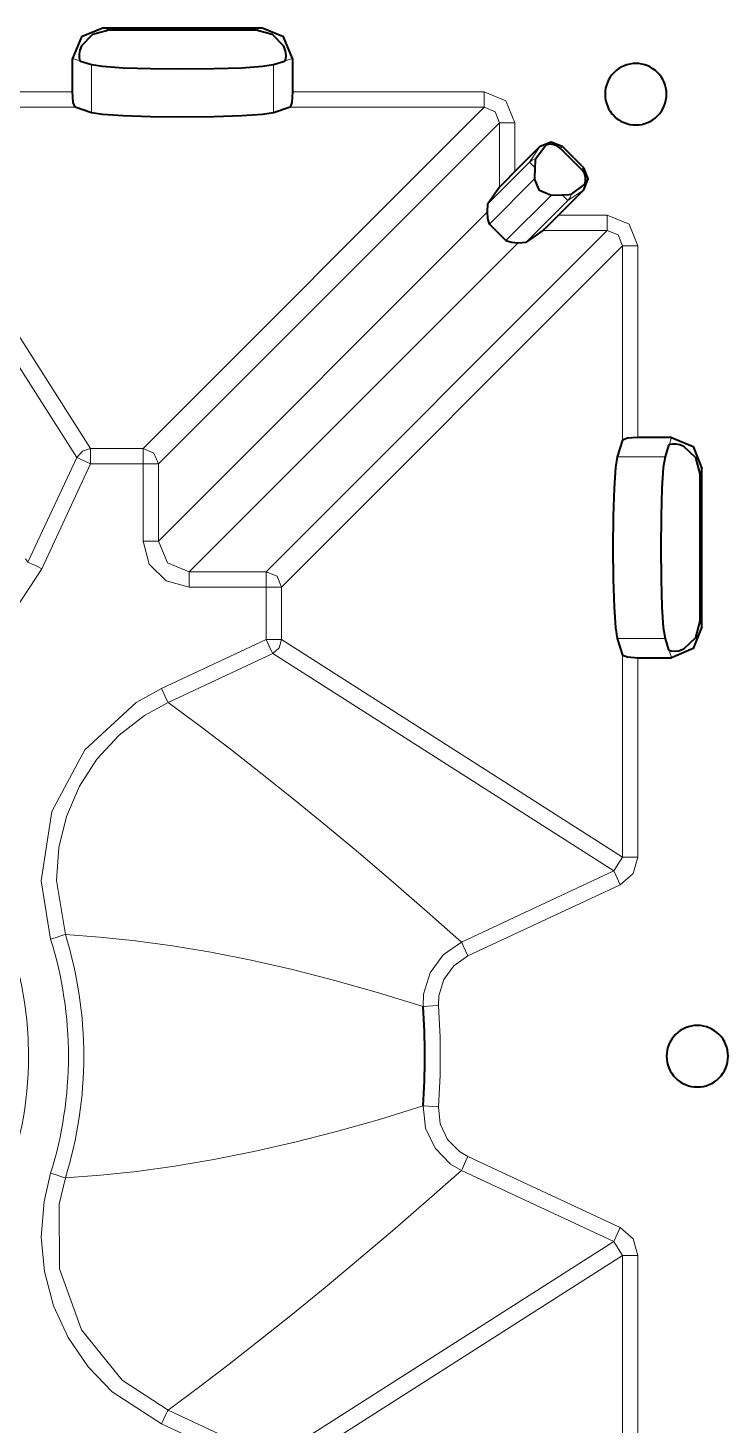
# Model space of a CAD drawing. Header units: millimetres. Extents: x 0 to 2941, y -405 to 1422.
# Drawn here: x 1072.1 to 1117.6, y 1029.2 to 1120 of the extents above; entities that cross this region are included whole.
import ezdxf

# ---------------------------------------------------------------- set-up
doc = ezdxf.new("R2010")
doc.units = ezdxf.units.MM
doc.layers.add('FINE', color=9, linetype='Continuous')
doc.layers.add('OUTLINE', color=7, linetype='Continuous')

msp = doc.modelspace()

# ---------------------------------------------------------------- linework, layer by layer
at = {"layer": 'FINE', "lineweight": 9}
for p, q in [((1077.32, 1119.882), (1076.967, 1119.995)), ((1087.247, 1119.995), (1086.894, 1119.882)), ((1074.956, 1118.011), (1075.441, 1117.855)), ((1076.198, 1117.592), (1076.198, 1114.486)), ((1088.016, 1114.486), (1088.016, 1117.592)), ((1088.773, 1117.855), (1089.258, 1118.011)), ((1074.956, 1115.835), (1062.008, 1115.835)), ((1101.715, 1115.835), (1089.258, 1115.835)), ((1076.133, 1092.665), (1062.008, 1114.837)), ((1062.008, 1114.837), (1075.123, 1114.837)), ((1089.091, 1114.837), (1101.715, 1114.837)), ((1061.103, 1114.26), (1075.228, 1092.089)), ((1080.541, 1091.667), (1102.713, 1113.838)), ((1102.713, 1113.838), (1102.713, 1109.642)), ((1103.711, 1110.664), (1103.711, 1113.838)), ((1104.664, 1111.27), (1105.358, 1112.31)), ((1106.773, 1112.313), (1106.674, 1112.164)), ((1101.96, 1108.567), (1104.664, 1111.27)), ((1105.016, 1110.208), (1102.059, 1107.251)), ((1108.189, 1110.897), (1108.04, 1110.797)), ((1107.146, 1108.787), (1108.186, 1109.482)), ((1106.084, 1109.14), (1103.128, 1106.183)), ((1104.443, 1106.084), (1107.146, 1108.787)), ((1101.918, 1108.038), (1080.541, 1086.662)), ((1106.54, 1107.835), (1109.715, 1107.835)), ((1103.914, 1106.042), (1082.538, 1084.665)), ((1110.713, 1105.839), (1088.541, 1083.667)), ((1110.713, 1093.215), (1110.713, 1105.839)), ((1111.711, 1105.839), (1111.711, 1093.381)), ((1113.732, 1092.897), (1113.888, 1093.381)), ((1072.055, 1085.284), (1075.228, 1092.089)), ((1076.133, 1092.665), (1079.543, 1092.665)), ((1110.362, 1092.14), (1113.468, 1092.14)), ((1076.133, 1091.667), (1072.96, 1084.863)), ((1080.541, 1091.667), (1080.541, 1086.662)), ((1115.871, 1091.371), (1115.758, 1091.018)), ((1071.898, 1085.5), (1072.055, 1085.284)), ((1082.538, 1084.665), (1087.543, 1084.665)), ((1087.543, 1083.667), (1082.538, 1083.667)), ((1087.543, 1080.256), (1087.543, 1083.667)), ((1088.541, 1083.667), (1088.541, 1080.256)), ((1115.758, 1081.444), (1115.871, 1081.091)), ((1080.739, 1077.084), (1087.543, 1080.256)), ((1088.541, 1080.256), (1110.713, 1066.131)), ((1113.468, 1080.322), (1110.362, 1080.322)), ((1087.965, 1079.352), (1081.161, 1076.179)), ((1110.137, 1065.227), (1087.965, 1079.352)), ((1110.713, 1066.131), (1110.713, 1079.247)), ((1113.888, 1079.08), (1113.732, 1079.565)), ((1111.711, 1079.08), (1111.711, 1066.131)), ((1110.137, 1065.227), (1110.713, 1066.131)), ((1100.233, 1060.609), (1110.137, 1065.227)), ((1110.559, 1064.322), (1100.655, 1059.704)), ((1100.655, 1046.677), (1110.559, 1042.059)), ((1110.137, 1041.154), (1100.233, 1045.772)), ((1087.965, 1027.029), (1110.137, 1041.154)), ((1110.713, 1040.249), (1110.137, 1041.154)), ((1110.713, 1040.249), (1088.541, 1026.124)), ((1110.713, 1027.134), (1110.713, 1040.249)), ((1111.711, 1040.249), (1111.711, 1027.3)), ((1081.161, 1030.202), (1087.965, 1027.029))]:
    msp.add_line(p, q, dxfattribs=at)
for points in [[(1101.715, 1114.837), (1101.715, 1115.149), (1101.715, 1115.835)], [(1103.711, 1113.838), (1103.127, 1115.251), (1101.715, 1115.835)], [(1101.715, 1114.837), (1079.543, 1092.665), (1080.248, 1092.371), (1080.541, 1091.667)], [(1101.715, 1114.837), (1102.422, 1114.546), (1102.713, 1113.838)], [(1103.711, 1113.838), (1103.025, 1113.838), (1102.713, 1113.838)], [(1104.664, 1111.27), (1104.852, 1111.417), (1105.07, 1111.515)], [(1104.664, 1111.27), (1104.763, 1111.17), (1105.023, 1110.91)], [(1107.146, 1108.787), (1107.293, 1108.976), (1107.391, 1109.193)], [(1107.146, 1108.787), (1107.047, 1108.887), (1106.786, 1109.147)], [(1109.715, 1107.835), (1109.715, 1107.149), (1109.715, 1106.837)], [(1109.715, 1107.835), (1111.127, 1107.251), (1111.711, 1105.839)], [(1087.543, 1084.665), (1109.715, 1106.837), (1105.518, 1106.837)], [(1110.713, 1105.839), (1110.422, 1106.546), (1109.715, 1106.837)], [(1110.713, 1105.839), (1111.025, 1105.839), (1111.711, 1105.839)], [(1075.228, 1092.089), (1075.597, 1092.508), (1076.133, 1092.665)], [(1076.133, 1091.667), (1075.511, 1091.957), (1075.228, 1092.089)], [(1076.133, 1091.667), (1076.133, 1092.353), (1076.133, 1092.665)], [(1079.543, 1091.667), (1079.543, 1092.353), (1079.543, 1092.665)], [(1079.543, 1086.662), (1079.543, 1091.667), (1076.133, 1091.667)], [(1080.541, 1091.667), (1080.229, 1091.667), (1079.543, 1091.667)], [(1082.538, 1083.667), (1081.04, 1084.068), (1079.944, 1085.163), (1079.543, 1086.662)], [(1080.541, 1086.662), (1080.229, 1086.662), (1079.543, 1086.662)], [(1080.541, 1086.662), (1081.124, 1085.248), (1082.538, 1084.665)], [(1072.96, 1084.863), (1072.625, 1085.019), (1072.338, 1085.153), (1072.138, 1085.246), (1072.055, 1085.284)], [(1082.538, 1084.665), (1082.538, 1084.353), (1082.538, 1083.667)], [(1087.543, 1084.665), (1087.543, 1084.353), (1087.543, 1083.667)], [(1087.543, 1084.665), (1088.248, 1084.372), (1088.541, 1083.667)], [(1088.541, 1083.667), (1088.229, 1083.667), (1087.543, 1083.667)], [(1088.541, 1080.256), (1088.229, 1080.256), (1087.543, 1080.256)], [(1087.965, 1079.352), (1087.833, 1079.634), (1087.543, 1080.256)], [(1088.541, 1080.256), (1088.384, 1079.72), (1087.965, 1079.352)], [(1073.533, 1060.797), (1072.925, 1064.585), (1073.612, 1069.079), (1075.747, 1073.091), (1079.089, 1076.169), (1080.739, 1077.084)], [(1081.161, 1076.179), (1081.122, 1076.262), (1081.029, 1076.462), (1080.895, 1076.749), (1080.739, 1077.084)], [(1081.161, 1076.179), (1079.632, 1075.332), (1077.986, 1074.058), (1076.536, 1072.481), (1075.404, 1070.734), (1074.558, 1068.765), (1074.069, 1066.741), (1073.923, 1064.602), (1074.487, 1061.094)], [(1081.161, 1076.179), (1083.173, 1074.687), (1085.217, 1073.132), (1087.292, 1071.513), (1089.398, 1069.831), (1091.536, 1068.085), (1093.665, 1066.308), (1095.824, 1064.469), (1098.014, 1062.57), (1100.233, 1060.609)], [(1111.711, 1066.131), (1111.399, 1065.059), (1110.559, 1064.322)], [(1110.713, 1066.131), (1111.025, 1066.131), (1111.711, 1066.131)], [(1110.137, 1065.227), (1110.268, 1064.944), (1110.559, 1064.322)], [(1074.487, 1061.094), (1074.399, 1061.067), (1074.189, 1061.001), (1073.886, 1060.907), (1073.533, 1060.798)], [(1097.752, 1056.415), (1094.848, 1057.31), (1092.013, 1058.109), (1089.249, 1058.814), (1086.559, 1059.423), (1083.947, 1059.939), (1081.459, 1060.355), (1079.051, 1060.685), (1076.726, 1060.93), (1074.487, 1061.094)], [(1097.752, 1056.415), (1097.775, 1057.226), (1098.191, 1058.613), (1099.042, 1059.785), (1100.233, 1060.609)], [(1100.233, 1060.609), (1100.272, 1060.525), (1100.365, 1060.326), (1100.499, 1060.038), (1100.655, 1059.704)], [(1100.655, 1059.704), (1099.74, 1059.071), (1099.085, 1058.17), (1098.766, 1057.104), (1098.748, 1056.481)], [(1097.752, 1056.415), (1097.844, 1056.421), (1098.063, 1056.435), (1098.38, 1056.456), (1098.748, 1056.481)], [(1074.487, 1045.287), (1076.768, 1045.454), (1079.137, 1045.706), (1081.592, 1046.046), (1084.131, 1046.476), (1086.749, 1046.998), (1089.395, 1047.603), (1092.113, 1048.298), (1094.899, 1049.086), (1097.752, 1049.966)], [(1097.752, 1049.966), (1097.844, 1049.96), (1098.063, 1049.946), (1098.38, 1049.925), (1098.748, 1049.9)], [(1100.233, 1045.772), (1099.533, 1046.183), (1098.518, 1047.215), (1097.901, 1048.526), (1097.752, 1049.966)], [(1098.748, 1049.9), (1098.862, 1048.793), (1099.336, 1047.786), (1100.117, 1046.993), (1100.655, 1046.677)], [(1100.233, 1045.772), (1100.272, 1045.856), (1100.365, 1046.055), (1100.499, 1046.342), (1100.655, 1046.677)], [(1100.233, 1045.772), (1097.974, 1043.776), (1095.745, 1041.844), (1093.548, 1039.975), (1091.382, 1038.17), (1089.247, 1036.428), (1087.181, 1034.779), (1085.144, 1033.192), (1083.137, 1031.666), (1081.161, 1030.202)], [(1080.739, 1029.297), (1077.527, 1031.394), (1075.966, 1033.013), (1074.663, 1034.925), (1073.727, 1036.969), (1073.13, 1039.203), (1072.923, 1041.442), (1073.1, 1043.747), (1073.533, 1045.583)], [(1074.487, 1045.287), (1074.399, 1045.314), (1074.189, 1045.38), (1073.886, 1045.474), (1073.533, 1045.583)], [(1074.487, 1045.287), (1074.085, 1043.586), (1074.113, 1039.377), (1075.532, 1035.415), (1078.186, 1032.144), (1081.161, 1030.202)], [(1110.137, 1041.154), (1110.268, 1041.437), (1110.559, 1042.059)], [(1110.559, 1042.059), (1111.399, 1041.322), (1111.711, 1040.249)], [(1110.713, 1040.249), (1111.025, 1040.249), (1111.711, 1040.249)], [(1081.161, 1030.202), (1081.122, 1030.119), (1081.029, 1029.919), (1080.895, 1029.632), (1080.739, 1029.297)], [(1082.538, 1022.714), (1087.543, 1022.714), (1087.543, 1026.124), (1080.739, 1029.297)]]:
    msp.add_lwpolyline(points, dxfattribs=at)
for points in [[(1072.96, 1084.863), (1070.863, 1081.651), (1069.244, 1080.09), (1067.332, 1078.787), (1065.288, 1077.851), (1063.053, 1077.254), (1060.816, 1077.047), (1058.51, 1077.224), (1056.674, 1077.657, 0.151851), (1041.459, 1077.657)], [(1074.487, 1045.287, 0.151867), (1074.487, 1061.094)], [(1073.533, 1045.583, 0.15187), (1073.533, 1060.798)], [(1098.748, 1049.9, 0.033061), (1098.748, 1056.481)]]:
    msp.add_lwpolyline(points, format="xyb", dxfattribs=at)
msp.add_lwpolyline([(1026.032, 1053.19, 0.414215), (1049.067, 1030.156, 0.414215), (1072.101, 1053.19, 0.414212), (1049.067, 1076.225), (1045.959, 1076.013), (1042.973, 1075.396), (1040.136, 1074.403), (1037.478, 1073.061), (1035.027, 1071.4), (1032.811, 1069.446), (1030.857, 1067.23), (1029.196, 1064.779), (1027.854, 1062.121), (1026.861, 1059.284), (1026.244, 1056.298)], format="xyb", close=True, dxfattribs=at)
at = {"layer": 'OUTLINE', "lineweight": 40}
for p, q in [((1076.967, 1119.995), (1087.247, 1119.995)), ((1077.32, 1119.882), (1086.894, 1119.882)), ((1074.956, 1115.835), (1074.956, 1118.011)), ((1076.198, 1117.592), (1075.475, 1117.824)), ((1088.739, 1117.824), (1088.773, 1117.855)), ((1089.258, 1118.011), (1089.258, 1115.835)), ((1105.358, 1112.31), (1103.711, 1110.664)), ((1105.07, 1111.515), (1105.701, 1112.362)), ((1106.699, 1112.139), (1106.674, 1112.164)), ((1108.015, 1110.823), (1106.699, 1112.139)), ((1108.189, 1110.897), (1106.773, 1112.313)), ((1105.016, 1110.208), (1105.023, 1110.91)), ((1105.016, 1110.138), (1105.016, 1110.208)), ((1108.04, 1110.797), (1108.015, 1110.823)), ((1102.713, 1109.642), (1101.96, 1108.567)), ((1108.186, 1109.482), (1106.54, 1107.835)), ((1101.918, 1108.038), (1101.96, 1108.567)), ((1106.015, 1109.14), (1106.084, 1109.14)), ((1103.128, 1106.183), (1102.059, 1107.251)), ((1105.518, 1106.837), (1104.443, 1106.084)), ((1103.914, 1106.042), (1104.443, 1106.084)), ((1110.713, 1093.215), (1110.362, 1092.14)), ((1113.888, 1093.381), (1111.711, 1093.381)), ((1113.701, 1092.862), (1113.468, 1092.14)), ((1115.871, 1081.091), (1115.871, 1091.371)), ((1115.758, 1081.444), (1115.758, 1091.018)), ((1110.362, 1080.322), (1110.713, 1079.247)), ((1113.468, 1080.322), (1113.701, 1079.599)), ((1113.701, 1079.599), (1113.732, 1079.565)), ((1111.711, 1079.08), (1113.888, 1079.08))]:
    msp.add_line(p, q, dxfattribs=at)
for points in [[(1076.967, 1119.995), (1075.544, 1119.415), (1074.956, 1118.011)], [(1075.54, 1118.823), (1076.279, 1119.597), (1077.32, 1119.882)], [(1086.894, 1119.882), (1087.935, 1119.597), (1088.674, 1118.823)], [(1089.258, 1118.011), (1088.67, 1119.415), (1087.247, 1119.995)], [(1075.54, 1118.823), (1075.429, 1118.554), (1075.377, 1118.289), (1075.378, 1118.075), (1075.413, 1117.913), (1075.441, 1117.855), (1075.475, 1117.824)], [(1088.773, 1117.855), (1088.823, 1117.989), (1088.841, 1118.216), (1088.803, 1118.489), (1088.71, 1118.751), (1088.674, 1118.823)], [(1088.739, 1117.824), (1088.016, 1117.592), (1087.303, 1117.481), (1085.964, 1117.39), (1084.159, 1117.331), (1082.107, 1117.31), (1080.055, 1117.331), (1078.25, 1117.39), (1076.911, 1117.481), (1076.198, 1117.592)], [(1075.123, 1114.837), (1075.005, 1115.149), (1074.956, 1115.835)], [(1089.258, 1115.835), (1089.21, 1115.149), (1089.091, 1114.837)], [(1089.091, 1114.837), (1088.016, 1114.486), (1087.303, 1114.373), (1085.964, 1114.281), (1084.159, 1114.221), (1082.107, 1114.2), (1080.055, 1114.221), (1078.25, 1114.281), (1076.911, 1114.373), (1076.198, 1114.486), (1075.123, 1114.837)], [(1105.358, 1112.31), (1106.066, 1112.604), (1106.773, 1112.313)], [(1106.674, 1112.164), (1106.473, 1112.316), (1106.25, 1112.406), (1106.051, 1112.434), (1105.878, 1112.422), (1105.745, 1112.386), (1105.701, 1112.362)], [(1105.023, 1110.91), (1105.042, 1111.33), (1105.07, 1111.515)], [(1102.713, 1109.642), (1103.025, 1109.97), (1103.711, 1110.664)], [(1106.015, 1109.14), (1105.308, 1109.432), (1105.016, 1110.138)], [(1108.238, 1109.825), (1108.273, 1109.9), (1108.308, 1110.079), (1108.3, 1110.289), (1108.226, 1110.531), (1108.098, 1110.734), (1108.04, 1110.797)], [(1108.186, 1109.482), (1108.481, 1110.19), (1108.189, 1110.897)], [(1106.084, 1109.14), (1106.786, 1109.147), (1107.206, 1109.166), (1107.391, 1109.193), (1108.238, 1109.825)], [(1102.059, 1107.251), (1101.95, 1107.615), (1101.918, 1108.038)], [(1105.518, 1106.837), (1105.847, 1107.149), (1106.54, 1107.835)], [(1103.128, 1106.183), (1103.491, 1106.074), (1103.914, 1106.042)], [(1111.711, 1093.381), (1111.025, 1093.333), (1110.713, 1093.215)], [(1114.699, 1092.798), (1114.43, 1092.909), (1114.165, 1092.961), (1113.951, 1092.96), (1113.789, 1092.925), (1113.732, 1092.897), (1113.701, 1092.862)], [(1113.888, 1093.381), (1115.291, 1092.794), (1115.871, 1091.371)], [(1110.362, 1092.14), (1110.249, 1091.427), (1110.157, 1090.088), (1110.097, 1088.283), (1110.077, 1086.231), (1110.097, 1084.179), (1110.157, 1082.374), (1110.249, 1081.035), (1110.362, 1080.322)], [(1113.468, 1092.14), (1113.357, 1091.427), (1113.266, 1090.088), (1113.207, 1088.283), (1113.186, 1086.231), (1113.207, 1084.179), (1113.266, 1082.374), (1113.357, 1081.035), (1113.468, 1080.322)], [(1115.758, 1091.018), (1115.473, 1092.059), (1114.699, 1092.798)], [(1115.871, 1081.091), (1115.291, 1079.668), (1113.888, 1079.08)], [(1114.699, 1079.664), (1115.473, 1080.403), (1115.758, 1081.444)], [(1110.713, 1079.247), (1111.025, 1079.128), (1111.711, 1079.08)], [(1113.732, 1079.565), (1113.865, 1079.516), (1114.092, 1079.497), (1114.365, 1079.535), (1114.627, 1079.628), (1114.699, 1079.664)]]:
    msp.add_lwpolyline(points, dxfattribs=at)
for points in [[(1109.567, 1115.69, 0.414214), (1111.567, 1113.69, 0.414226), (1113.567, 1115.69, 0.414201), (1111.567, 1117.69, 0.414214)], [(1113.567, 1053.19, 0.414214), (1115.567, 1051.19, 0.414226), (1117.567, 1053.19, 0.414201), (1115.567, 1055.191, 0.414214)]]:
    msp.add_lwpolyline(points, format="xyb", close=True, dxfattribs=at)
msp.add_lwpolyline([(1097.752, 1049.966, 0.033096), (1097.752, 1056.415)], format="xyb", dxfattribs=at)

doc.saveas('drawing.dxf')
